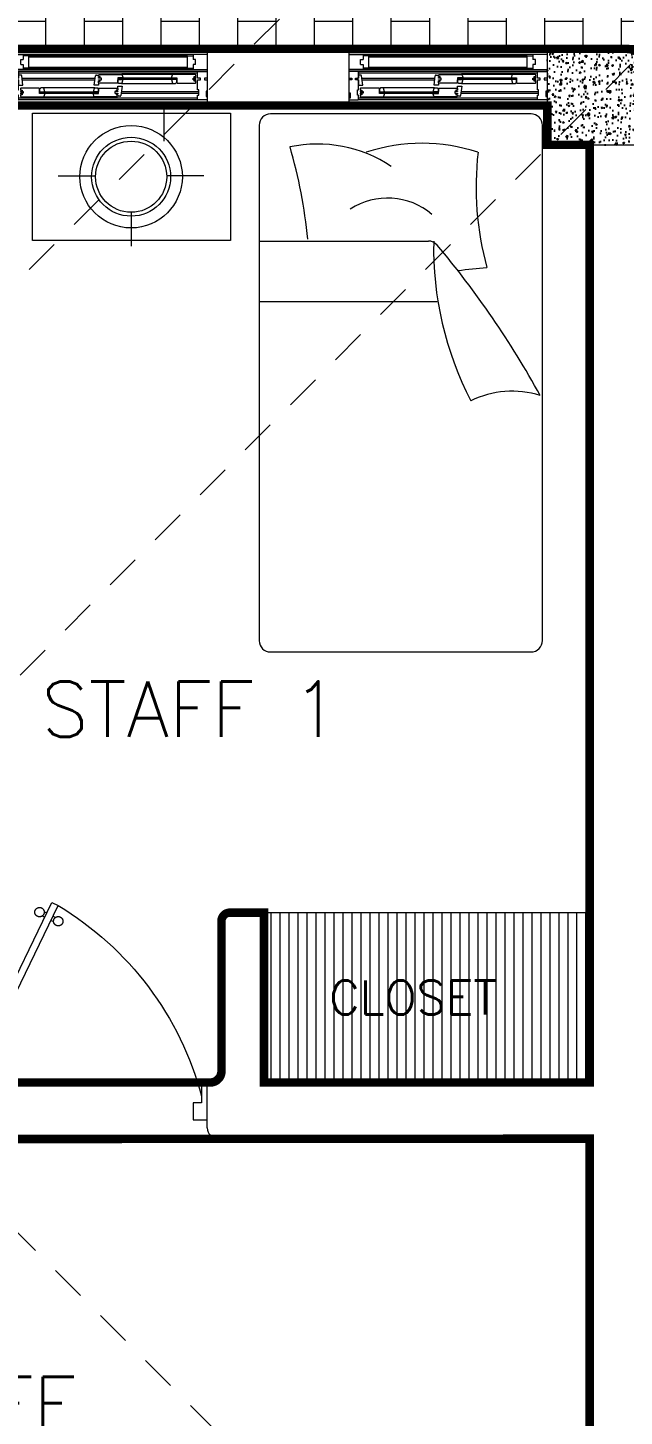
# Model space of a CAD drawing. Header units: metres. Extents: x 14 to 11050, y -346 to 476.
# Drawn here: x 125.183 to 127.289, y -213.86 to -208.957 of the extents above; entities that cross this region are included whole.
import ezdxf

# ---------------------------------------------------------------- set-up
doc = ezdxf.new("R2010")
doc.units = ezdxf.units.M
doc.linetypes.add('0', pattern=[0])
doc.linetypes.add('HIDDEN2', pattern=[0.1875, 0.125, -0.0625])
doc.layers.get('0').update_dxf_attribs({"color": 250, "linetype": '0', "lineweight": 20})
for name, color, linetype, lineweight in [('A-DOOR', 35, 'Continuous', 5), ('A-WALL', 250, 'Continuous', 20), ('baños', 140, 'Continuous', 0), ('closets', 253, 'Continuous', 0), ('Columnas', 7, 'Continuous', 18), ('cristales', 131, 'Continuous', 0), ('MOBILIARIOS', 252, 'Continuous', 0), ('textos', 7, 'Continuous', 0)]:
    doc.layers.add(name, color=color, linetype=linetype, lineweight=lineweight)
doc.layers.add('HATCH', color=8, linetype='Continuous')
doc.layers.add('hatch piso', color=253, linetype='Continuous', lineweight=0, transparency=0.7)
doc.layers.add('REVESTIMIENTO EXTERIOR', color=7, linetype='Continuous', lineweight=5, true_color=0xffdebd)
doc.layers.add('Techos 1', color=7, linetype='HIDDEN2', lineweight=9, true_color=0x42391a)
doc.styles.get("Standard").update_dxf_attribs({"font": 'arial.ttf', "height": 0.1875})

# ---------------------------------------------------------------- blocks, each defined once
blk = doc.blocks.new('P90')
at = {"layer": 'A-DOOR'}
for p, q in [((-0.0476, -0.8576), (0.6364, -0.5264)), ((0.5992, -0.5445), (0.5949, -0.5355)), ((0.6473, -0.5489), (0.6364, -0.5264)), ((-0.0368, -0.88), (0.6473, -0.5489)), ((0.5843, -0.5517), (0.58, -0.5427)), ((0.5952, -0.5741), (0.5995, -0.5831)), ((0.6101, -0.5669), (0.6144, -0.5759)), ((-0.0368, -0.88), (-0.0476, -0.8576))]:
    blk.add_line(p, q, dxfattribs=at)
for points in [[(-0.06, -0.02), (-0.06, -0.05), (-0.12, -0.05), (-0.12, 0), (0, 0), (0, -0.02)], [(-0.0668, -0.88), (-0.0668, -0.85), (-0.1268, -0.85), (-0.1268, -0.9), (-0.0068, -0.9), (-0.0068, -0.88)]]:
    blk.add_lwpolyline(points, close=True, dxfattribs=at)
blk.add_arc((-0.3259, -1.105), 1.1228, 31.0139, 75.0797, dxfattribs=at)
for points in [[(0.5812, -0.5096), (0.5857, -0.5096), (0.5933, -0.5141), (0.5977, -0.5218), (0.5977, -0.5306), (0.5933, -0.5383), (0.5856, -0.5427), (0.5767, -0.5427), (0.5691, -0.5383), (0.5647, -0.5306), (0.5647, -0.5217), (0.5691, -0.514), (0.5768, -0.5096), (0.5812, -0.5096)], [(0.6133, -0.5758), (0.6177, -0.5758), (0.6254, -0.5803), (0.6298, -0.5879), (0.6298, -0.5968), (0.6253, -0.6045), (0.6176, -0.6089), (0.6088, -0.6089), (0.6011, -0.6044), (0.5967, -0.5967), (0.5967, -0.5879), (0.6011, -0.5802), (0.6088, -0.5758), (0.6133, -0.5758)]]:
    blk.add_open_spline(points, degree=2, dxfattribs=at)
blk = doc.blocks.new('Fenton Bead')
at = {"color": 7}
blk.add_lwpolyline([(2.1, 12.5, -0.341999), (0.2, 11), (0, 10.7), (0, 1), (1, 0), (18, 0), (18, 0.5), (14.7, 12.9, 0.339454), (13.2, 14), (4.1, 14, 0.341999)], format="xyb", close=True, dxfattribs=at)
blk = doc.blocks.new('A$C6ca19f56')
at = {"layer": 'A-DOOR', "color": 7}
for p, q in [((0.7, 0.2), (0, 0.2)), ((0.0325, 0.12), (0, 0.12)), ((0, 0.12), (0, 0.097)), ((0.7, 0.12), (0, 0.12)), ((0.034, 0.1185), (0.0325, 0.12)), ((0.034, 0.097), (0.034, 0.1185)), ((0.034, 0.1185), (0.034, 0.097)), ((0.0417, 0.1075), (0.034, 0.1075)), ((0.049, 0.0715), (0.0447, 0.1047)), ((0.301, 0.0715), (0.3053, 0.1047)), ((0.3083, 0.1075), (0.316, 0.1075)), ((0.316, 0.1075), (0.3175, 0.109)), ((0.316, 0.102), (0.316, 0.1075)), ((0.322, 0.102), (0.316, 0.102)), ((0.316, 0.097), (0.316, 0.0993)), ((0.316, 0.0993), (0.322, 0.0993)), ((0.3175, 0.109), (0.3981, 0.109)), ((0.322, 0.0993), (0.322, 0.102)), ((0.3981, 0.109), (0.4, 0.1075)), ((0.5779, 0.109), (0.3981, 0.109)), ((0.4, 0.1075), (0.402, 0.0995)), ((0.402, 0.0985), (0.4015, 0.098)), ((0.402, 0.0995), (0.402, 0.0985)), ((0.576, 0.1075), (0.574, 0.0995)), ((0.574, 0.0995), (0.574, 0.0985)), ((0.574, 0.0985), (0.5745, 0.098)), ((0.5779, 0.109), (0.576, 0.1075)), ((0.6585, 0.109), (0.5779, 0.109)), ((0.654, 0.0993), (0.654, 0.102)), ((0.654, 0.102), (0.66, 0.102)), ((0.66, 0.0993), (0.654, 0.0993)), ((0.66, 0.1075), (0.6585, 0.109)), ((0.66, 0.102), (0.66, 0.1075)), ((0.66, 0.097), (0.66, 0.0993)), ((0.666, 0.1185), (0.6675, 0.12)), ((0.666, 0.097), (0.666, 0.1185)), ((0.6675, 0.12), (0.7, 0.12)), ((0.7, 0.12), (0.7, 0.097)), ((0, 0.097), (0.01, 0.097)), ((0.01, 0.091), (0, 0.091)), ((0, 0.091), (0, 0.0445)), ((0.01, 0.097), (0.01, 0.091)), ((0.024, 0.091), (0.024, 0.097)), ((0.024, 0.097), (0.034, 0.097)), ((0.034, 0.091), (0.024, 0.091)), ((0.03, 0.0365), (0.03, 0.0555)), ((0.03, 0.0555), (0.034, 0.0555)), ((0.034, 0.097), (0.0305, 0.097)), ((0.0305, 0.097), (0.0305, 0.091)), ((0.0305, 0.091), (0.034, 0.091)), ((0.034, 0.0555), (0.034, 0.091)), ((0.034, 0.091), (0.034, 0.0715)), ((0.034, 0.0715), (0.049, 0.0715)), ((0.0415, 0.061), (0.04, 0.0595)), ((0.04, 0.0595), (0.04, 0.0537)), ((0.04, 0.0537), (0.046, 0.0537)), ((0.046, 0.051), (0.04, 0.051)), ((0.04, 0.051), (0.04, 0.049)), ((0.1065, 0.061), (0.0415, 0.061)), ((0.046, 0.0537), (0.046, 0.051)), ((0.108, 0.0595), (0.1065, 0.061)), ((0.108, 0.042), (0.108, 0.0595)), ((0.3028, 0.062), (0.1212, 0.062)), ((0.316, 0.0715), (0.301, 0.0715)), ((0.326, 0.097), (0.316, 0.097)), ((0.316, 0.089), (0.316, 0.091)), ((0.316, 0.091), (0.326, 0.091)), ((0.322, 0.089), (0.316, 0.089)), ((0.316, 0.0805), (0.316, 0.0863)), ((0.316, 0.0863), (0.322, 0.0863)), ((0.3175, 0.079), (0.316, 0.0805)), ((0.316, 0.0805), (0.316, 0.0715)), ((0.316, 0.0595), (0.3175, 0.061)), ((0.316, 0.042), (0.316, 0.0595)), ((0.3825, 0.079), (0.3175, 0.079)), ((0.3175, 0.061), (0.3825, 0.061)), ((0.322, 0.0863), (0.322, 0.089)), ((0.326, 0.091), (0.326, 0.097)), ((0.384, 0.0537), (0.378, 0.0537)), ((0.378, 0.0537), (0.378, 0.051)), ((0.378, 0.051), (0.384, 0.051)), ((0.384, 0.0805), (0.3825, 0.079)), ((0.3825, 0.061), (0.384, 0.0595)), ((0.4015, 0.098), (0.384, 0.098)), ((0.384, 0.098), (0.384, 0.0805)), ((0.384, 0.095), (0.389, 0.095)), ((0.384, 0.095), (0.389, 0.095)), ((0.384, 0.0595), (0.384, 0.0685)), ((0.384, 0.0685), (0.399, 0.0685)), ((0.384, 0.0595), (0.384, 0.0537)), ((0.384, 0.051), (0.384, 0.049)), ((0.389, 0.097), (0.395, 0.093)), ((0.389, 0.093), (0.395, 0.097)), ((0.399, 0.0685), (0.3947, 0.0353)), ((0.3972, 0.078), (0.5788, 0.078)), ((0.5745, 0.098), (0.592, 0.098)), ((0.587, 0.097), (0.581, 0.093)), ((0.587, 0.093), (0.581, 0.097)), ((0.592, 0.095), (0.587, 0.095)), ((0.592, 0.095), (0.587, 0.095)), ((0.592, 0.098), (0.592, 0.0805)), ((0.592, 0.0805), (0.5935, 0.079)), ((0.5935, 0.079), (0.6585, 0.079)), ((0.65, 0.091), (0.65, 0.097)), ((0.65, 0.097), (0.66, 0.097)), ((0.66, 0.091), (0.65, 0.091)), ((0.654, 0.0863), (0.654, 0.089)), ((0.654, 0.089), (0.66, 0.089)), ((0.66, 0.0863), (0.654, 0.0863)), ((0.6585, 0.079), (0.66, 0.0805)), ((0.66, 0.089), (0.66, 0.091)), ((0.66, 0.0805), (0.66, 0.0863)), ((0.676, 0.097), (0.666, 0.097)), ((0.666, 0.0555), (0.666, 0.091)), ((0.666, 0.091), (0.676, 0.091)), ((0.67, 0.0555), (0.666, 0.0555)), ((0.67, 0.0365), (0.67, 0.0555)), ((0.676, 0.091), (0.676, 0.097)), ((0.7, 0.097), (0.69, 0.097)), ((0.69, 0.097), (0.69, 0.091)), ((0.69, 0.091), (0.7, 0.091)), ((0.7, 0.0505), (0.696, 0.0505)), ((0.696, 0.0505), (0.696, 0.0315)), ((0.7, 0.091), (0.7, 0.0505)), ((0, 0.0445), (0.004, 0.0445)), ((0.004, 0.0255), (0, 0.0255)), ((0, 0.0255), (0, 0.0215)), ((0, 0.0215), (0.0015, 0.02)), ((0.7, 0), (0, 0)), ((0.0015, 0.02), (0.0325, 0.02)), ((0.004, 0.0445), (0.004, 0.0255)), ((0.034, 0.0365), (0.03, 0.0365)), ((0.0325, 0.02), (0.034, 0.0215)), ((0.6675, 0.02), (0.0325, 0.02)), ((0.034, 0.0215), (0.034, 0.0365)), ((0.04, 0.049), (0.05, 0.049)), ((0.05, 0.043), (0.04, 0.043)), ((0.04, 0.043), (0.04, 0.0407)), ((0.04, 0.0407), (0.046, 0.0407)), ((0.046, 0.038), (0.04, 0.038)), ((0.04, 0.038), (0.04, 0.0325)), ((0.04, 0.0325), (0.0415, 0.031)), ((0.0415, 0.031), (0.1221, 0.031)), ((0.046, 0.0407), (0.046, 0.038)), ((0.05, 0.049), (0.05, 0.043)), ((0.108, 0.045), (0.113, 0.045)), ((0.108, 0.045), (0.113, 0.045)), ((0.1255, 0.042), (0.108, 0.042)), ((0.113, 0.043), (0.119, 0.047)), ((0.113, 0.047), (0.119, 0.043)), ((0.1221, 0.031), (0.124, 0.0325)), ((0.1221, 0.031), (0.3019, 0.031)), ((0.124, 0.0325), (0.126, 0.0405)), ((0.126, 0.0415), (0.1255, 0.042)), ((0.126, 0.0405), (0.126, 0.0415)), ((0.298, 0.0415), (0.2985, 0.042)), ((0.298, 0.0405), (0.298, 0.0415)), ((0.3, 0.0325), (0.298, 0.0405)), ((0.2985, 0.042), (0.316, 0.042)), ((0.3019, 0.031), (0.3, 0.0325)), ((0.3825, 0.031), (0.3019, 0.031)), ((0.311, 0.043), (0.305, 0.047)), ((0.311, 0.047), (0.305, 0.043)), ((0.316, 0.045), (0.311, 0.045)), ((0.316, 0.045), (0.311, 0.045)), ((0.384, 0.049), (0.374, 0.049)), ((0.374, 0.049), (0.374, 0.043)), ((0.374, 0.043), (0.384, 0.043)), ((0.384, 0.0407), (0.378, 0.0407)), ((0.378, 0.0407), (0.378, 0.038)), ((0.378, 0.038), (0.384, 0.038)), ((0.384, 0.0325), (0.3825, 0.031)), ((0.384, 0.043), (0.384, 0.0407)), ((0.384, 0.038), (0.384, 0.0325)), ((0.3917, 0.0325), (0.384, 0.0325)), ((0.666, 0.0215), (0.666, 0.0365)), ((0.666, 0.0365), (0.67, 0.0365)), ((0.6675, 0.02), (0.666, 0.0215)), ((0.6985, 0.02), (0.6675, 0.02)), ((0.696, 0.0315), (0.7, 0.0315)), ((0.7, 0.0215), (0.6985, 0.02)), ((0.7, 0.0315), (0.7, 0.0215))]:
    blk.add_line(p, q, dxfattribs=at)
at = {"layer": 'A-DOOR', "extrusion": (0, 0, -1)}
for p, q in [((0.7, 0.18), (0, 0.18)), ((0.0413, 0.1622), (0.05, 0.1622)), ((0.0413, 0.1448), (0.0413, 0.1622)), ((0.6587, 0.1622), (0.65, 0.1622)), ((0.6587, 0.1448), (0.6587, 0.1622)), ((0, 0.127), (0.7, 0.127)), ((0.0413, 0.1448), (0.05, 0.1448)), ((0.6587, 0.1448), (0.65, 0.1448))]:
    blk.add_line(p, q, dxfattribs=at)
at = {"layer": 'A-DOOR'}
for p, q in [((0.07, 0.175), (0.05, 0.175)), ((0.07, 0.132), (0.07, 0.175)), ((0.63, 0.1711), (0.07, 0.1711)), ((0.07, 0.1359), (0.07, 0.1711)), ((0.63, 0.132), (0.63, 0.175)), ((0.63, 0.175), (0.65, 0.175)), ((0.63, 0.1359), (0.63, 0.1711)), ((0.07, 0.132), (0.05, 0.132)), ((0.07, 0.1359), (0.63, 0.1359)), ((0.63, 0.132), (0.65, 0.132))]:
    blk.add_line(p, q, dxfattribs=at)
at = {"layer": 'A-DOOR', "color": 9, "true_color": 0xc7c8ca}
for p, q in [((0.63, 0.175), (0.07, 0.175)), ((0.05, 0.132), (0.63, 0.132))]:
    blk.add_line(p, q, dxfattribs=at)
at = {"layer": 'A-DOOR', "color": 8}
for p, q in [((0.666, 0.114), (0.034, 0.114)), ((0.0457, 0.097), (0.3043, 0.097)), ((0.0465, 0.091), (0.3035, 0.091)), ((0.666, 0.026), (0.034, 0.026)), ((0.3957, 0.043), (0.67, 0.043)), ((0.3965, 0.049), (0.67, 0.049))]:
    blk.add_line(p, q, dxfattribs=at)
at = {"layer": 'A-DOOR', "extrusion": (0, 0, -1)}
for points in [[(0, 0.18), (-0.05, 0.18), (-0.05, 0.1622)], [(-0.7, 0.18), (-0.65, 0.18), (-0.65, 0.1622)], [(-0.05, 0.1448), (-0.05, 0.127), (0, 0.127)], [(-0.65, 0.1448), (-0.65, 0.127), (-0.7, 0.127)]]:
    blk.add_lwpolyline(points, dxfattribs=at)
at = {"layer": 'A-DOOR', "color": 7}
for points in [[(0.384, 0.095), (0.389, 0.095), (0.389, 0.095), (0.384, 0.095)], [(0.587, 0.093), (0.389, 0.093), (0.389, 0.097), (0.587, 0.097)], [(0.587, 0.097), (0.389, 0.097), (0.389, 0.093), (0.587, 0.093)], [(0.389, 0.097), (0.395, 0.097), (0.395, 0.093), (0.389, 0.093)], [(0.4015, 0.098), (0.3895, 0.098), (0.3895, 0.097), (0.4015, 0.097)], [(0.4015, 0.093), (0.3895, 0.093), (0.3895, 0.092), (0.4015, 0.092)], [(0.395, 0.097), (0.4, 0.097), (0.4, 0.093), (0.395, 0.093)], [(0.5745, 0.098), (0.5865, 0.098), (0.5865, 0.097), (0.5745, 0.097)], [(0.5745, 0.093), (0.5865, 0.093), (0.5865, 0.092), (0.5745, 0.092)], [(0.581, 0.097), (0.576, 0.097), (0.576, 0.093), (0.581, 0.093)], [(0.587, 0.097), (0.581, 0.097), (0.581, 0.093), (0.587, 0.093)], [(0.592, 0.095), (0.587, 0.095), (0.587, 0.095), (0.592, 0.095)], [(0.108, 0.045), (0.113, 0.045), (0.113, 0.045), (0.108, 0.045)], [(0.113, 0.043), (0.119, 0.043), (0.119, 0.047), (0.113, 0.047)], [(0.113, 0.047), (0.311, 0.047), (0.311, 0.043), (0.113, 0.043)], [(0.113, 0.043), (0.311, 0.043), (0.311, 0.047), (0.113, 0.047)], [(0.1255, 0.047), (0.1135, 0.047), (0.1135, 0.048), (0.1255, 0.048)], [(0.1255, 0.042), (0.1135, 0.042), (0.1135, 0.043), (0.1255, 0.043)], [(0.119, 0.043), (0.124, 0.043), (0.124, 0.047), (0.119, 0.047)], [(0.2985, 0.047), (0.3105, 0.047), (0.3105, 0.048), (0.2985, 0.048)], [(0.2985, 0.042), (0.3105, 0.042), (0.3105, 0.043), (0.2985, 0.043)], [(0.305, 0.043), (0.3, 0.043), (0.3, 0.047), (0.305, 0.047)], [(0.311, 0.043), (0.305, 0.043), (0.305, 0.047), (0.311, 0.047)], [(0.316, 0.045), (0.311, 0.045), (0.311, 0.045), (0.316, 0.045)]]:
    blk.add_lwpolyline(points, close=True, dxfattribs=at)
for centre, start, end in [((0.0417, 0.1045), 4.2891, 90.0015), ((0.3083, 0.1045), 89.9985, 175.7109), ((0.3917, 0.0355), 269.9985, 355.7109)]:
    blk.add_arc(centre, 0.003, start, end, dxfattribs=at)
at = {"layer": 'cristales', "const_width": 0.004}
for points in [[(0.576, 0.095), (0.4, 0.095)], [(0.124, 0.045), (0.3, 0.045)]]:
    blk.add_lwpolyline(points, dxfattribs=at)
at = {"layer": 'A-DOOR', "color": 7, "yscale": 0.001000000023175567, "zscale": 0.001000000023175567}
for p, xscale in [((0.108, 0.048), 0.001000000023175567), ((0.316, 0.048), -0.001000000023175567)]:
    blk.add_blockref('Fenton Bead', p, dxfattribs=dict(at, xscale=xscale))
at = {"layer": 'A-DOOR', "color": 7, "yscale": 0.001000000023175567, "zscale": 0.001000000023175567, "rotation": 180}
for p, xscale in [((0.384, 0.092), -0.001000000023175567), ((0.592, 0.092), 0.001000000023175567)]:
    blk.add_blockref('Fenton Bead', p, dxfattribs=dict(at, xscale=xscale))
blk = doc.blocks.new('PL BASE 1N NASAS 09')
at = {"layer": 'closets', "transparency": 33554687}
h = blk.add_hatch(dxfattribs=at)
h.set_pattern_fill('LINE', color=256, scale=0.01, angle=90)
h.set_pattern_definition([(90, (-221.61947, 143.81628), (-0.03175, 2e-18), [])])
h.paths.add_polyline_path([(-115.7811, -51.8997), (-114.6315, -51.8997), (-114.6315, -52.4997), (-115.7811, -52.4997)])
at = {"layer": 'HATCH'}
h = blk.add_hatch(dxfattribs=at)
h.set_pattern_fill('AR-CONC', color=256, scale=0.00032)
h.paths.add_polyline_path([(-114.7811, -49.1888), (-114.4311, -49.1888), (-114.4311, -48.8388), (-114.7811, -48.8388)])
at = {"layer": 'A-WALL'}
for p, q in [((-115.9811, -48.8497), (-115.9811, -49.0497)), ((-115.4811, -48.8497), (-115.4811, -49.0497)), ((-114.7811, -48.8497), (-114.7811, -49.0497)), ((-115.4811, -49.0497), (-115.9811, -49.0497)), ((-114.7811, -49.0497), (-115.4811, -49.0497)), ((-114.6311, -52.4997), (-114.6311, -49.1888)), ((-115.7811, -51.8997), (-115.8911, -51.8997)), ((-115.7811, -52.4997), (-115.7811, -51.8997)), ((-115.9311, -52.4597), (-115.9311, -51.9397)), ((-115.9811, -52.4997), (-115.9711, -52.4997)), ((-115.9811, -52.6597), (-115.9811, -52.4997)), ((-115.7811, -52.4997), (-114.6311, -52.4997))]:
    blk.add_line(p, q, dxfattribs=at)
blk.add_lwpolyline([(-115.4811, -48.8497), (-115.9811, -48.8497)], dxfattribs=at)
blk.add_lwpolyline([(-115.9416, -52.6997), (-114.6711, -52.6997, -0.414086), (-114.6311, -52.7397), (-114.6306, -53.8597, 0.414086), (-114.5906, -53.8997), (-114.4705, -53.8997, 0.415429), (-114.4305, -53.8596), (-114.4311, -53.7197, 0)], format="xyb", dxfattribs=at)
for centre, start, end in [((-115.8911, -51.9397), 90, 180), ((-115.9711, -52.4597), 270, 360), ((-115.9411, -52.6597), 180, 270)]:
    blk.add_arc(centre, 0.04, start, end, dxfattribs=at)
at = {"layer": 'closets', "transparency": 33554687}
blk.add_line((-115.7811, -51.8997), (-114.6311, -51.8997), dxfattribs=at)
at = {"layer": 'Columnas'}
blk.add_lwpolyline([(-114.7811, -49.1888), (-114.4311, -49.1888), (-114.4311, -48.8388), (-114.7811, -48.8388)], close=True, dxfattribs=at)
at = {"layer": 'Techos 1'}
for p, q in [((-114.9311, -47.9497), (-118.0811, -51.0997)), ((-113.5311, -47.9497), (-117.6311, -52.0497)), ((-117.6311, -52.0497), (-113.5311, -56.1497))]:
    blk.add_line(p, q, dxfattribs=at)
at = {"color": 1}
for p in [(-116.6811, -49.0497), (-115.4811, -49.0497)]:
    blk.add_blockref('A$C6ca19f56', p, dxfattribs=at)
at = {"layer": 'A-DOOR', "xscale": -1, "rotation": 270}
blk.add_blockref('P90', (-115.9811, -52.5114), dxfattribs=at)
at = {"layer": 'baños', "linetype": 'Continuous'}
for tag, p in [('MODELNUMBER', (-121.6562, -54.8273)), ('TRADENAME', (-121.6562, -54.8273)), ('PRODUCT', (-121.6562, -54.8274)), ('MATERIAL', (-121.6562, -54.8274))]:
    blk.add_attdef(tag, p, '', height=0.0000254, rotation=359.9999, dxfattribs=at)
at = {"layer": 'textos'}
for s, insert, char_height, width, attachment_point in [('{\\Fromans|c0; STAFF 1}', (-116.7008, -51.2785), 0.195, 3.404877, 7), ('\\pxqc;{\\Fromans|c0;\\H0.8x;CLOSET\\H1.25x; }', (-113.5584, -52.2599), 0.15, 3.392974, 9), ('{\\Fromans|c0;STAFF \\PAREA}', (-117.1966, -54.0596), 0.195, 3.422974, 7)]:
    blk.add_mtext(s, dxfattribs=dict(at, insert=insert, char_height=char_height, width=width, attachment_point=attachment_point))
blk = doc.blocks.new('SBED BL22')
at = {"layer": 'MOBILIARIOS'}
for p, q in [((0.0024, -0.4088), (0.5977, -0.4088)), ((0.0024, -0.622), (0.6287, -0.622))]:
    blk.add_line(p, q, dxfattribs=at)
blk.add_lwpolyline([(1, -1.82), (1, 0, 0.414214), (0.96, 0.04), (0.04, 0.04, 0.414214), (0, 0), (0, -1.82, 0.414214), (0.04, -1.86), (0.96, -1.86, 0.414214)], format="xyb", close=True, dxfattribs=at)
for centre, radius, start, end in [((0.206, -0.5325), 0.4662, 56.115, 102.0188), ((-1.5957, -0.5731), 1.7755, 5.5112, 16.2393), ((0.5755, -0.6929), 0.6292, 71.7279, 108.2721), ((1.8554, -0.2171), 1.0894, 173.5834, 195.2056), ((0.4533, -0.4985), 0.2414, 49.5381, 122.9919), ((0.5977, -0.4488), 0.04, 40.117, 90), ((1.7867, -0.4334), 1.1707, 178.7966, 207.447), ((-1.8433, -2.5056), 3.232, 28.6854, 40.117), ((1.0264, -3.0153), 2.5222, 95.0578, 97.3886), ((0.8936, -1.272), 0.3327, 72.799, 116.0068)]:
    blk.add_arc(centre, radius, start, end, dxfattribs=at)
blk = doc.blocks.new('PL MUEBLES 1N NASAS 09')
at = {"layer": 'hatch piso'}
h = blk.add_hatch(dxfattribs=at)
h.set_pattern_fill('AR-BRSTD', color=256, scale=0.002, angle=-90)
h.set_pattern_definition([(270, (-8.74588, 232.01007), (0.1354836, -2e-17), []), (0, (-8.74588, 232.01007), (0.1354836, 0.2032), [0.1354836, -0.1354836])])
edge = h.paths.add_edge_path()
edge.add_line((62.3305, 47.2036), (63.1905, 47.2036))
edge.add_arc((63.1905, 47.2436), 0.04, 270, 360)
edge.add_line((63.2305, 47.2436), (63.2305, 48.4136))
edge.add_arc((63.189, 48.413), 0.0415, 0.8553, 101.8251)
edge.add_line((63.1805, 48.4536), (54.5805, 48.4536))
edge.add_line((54.5805, 48.4536), (54.5805, 46.9536))
edge.add_line((54.5805, 46.9536), (55.7774, 46.9536))
edge.add_arc((55.8749, 47.0236), 0.12, 180, 215.6853, ccw=False)
edge.add_line((55.7549, 47.0236), (55.7549, 47.1336))
edge.add_arc((55.8749, 47.1336), 0.12, 89.7148, 179.9994, ccw=False)
edge.add_line((55.8755, 47.2536), (55.9865, 47.2536))
edge.add_arc((55.9849, 47.1336), 0.12, 0, 89.2136, ccw=False)
edge.add_line((56.1049, 47.1336), (56.1049, 47.0236))
edge.add_arc((55.9849, 47.0236), 0.12, -35.6853, 0, ccw=False)
edge.add_line((56.0823, 46.9536), (58.9774, 46.9536))
edge.add_arc((59.0749, 47.0236), 0.12, 180, 215.6853, ccw=False)
edge.add_line((58.9549, 47.0236), (58.9549, 47.1336))
edge.add_arc((59.0749, 47.1336), 0.12, 90, 180, ccw=False)
edge.add_line((59.0749, 47.2536), (59.1849, 47.2536))
edge.add_arc((59.1857, 47.1344), 0.1191, 3.2354, 90.3875, ccw=False)
edge.add_line((59.3046, 47.1412), (59.3049, 47.0236))
edge.add_arc((59.1849, 47.0236), 0.12, 270.357, 360, ccw=False)
edge.add_line((59.1856, 46.9036), (59.0749, 46.9036))
edge.add_arc((59.0749, 47.0236), 0.12, 248.2844, 270, ccw=False)
edge.add_line((59.0305, 46.9121), (59.0305, 45.0351))
edge.add_arc((59.0755, 44.9239), 0.12, 90, 112.0243, ccw=False)
edge.add_line((59.0755, 45.0439), (59.1855, 45.0439))
edge.add_arc((59.1855, 44.9239), 0.12, -0.017, 90.017, ccw=False)
edge.add_line((59.3055, 44.9239), (59.3055, 44.8084))
edge.add_arc((59.1854, 44.8141), 0.1202, 270.0384, 357.2745, ccw=False)
edge.add_line((59.1855, 44.6939), (59.0755, 44.6939))
edge.add_arc((59.0755, 44.8139), 0.12, 247.9757, 270, ccw=False)
edge.add_line((59.0305, 44.7026), (59.0305, 41.2351))
edge.add_arc((59.0755, 41.1239), 0.12, 90, 112.0243, ccw=False)
edge.add_line((59.0755, 41.2439), (59.1855, 41.2439))
edge.add_arc((59.1855, 41.1239), 0.12, 0, 90, ccw=False)
edge.add_line((59.3055, 41.1239), (59.3055, 41.0139))
edge.add_arc((59.1855, 41.0139), 0.12, 270, 360, ccw=False)
edge.add_line((59.1855, 40.8939), (59.0755, 40.8939))
edge.add_arc((59.0755, 41.0139), 0.12, 180, 270, ccw=False)
edge.add_line((58.9555, 41.0139), (58.9555, 41.1239))
edge.add_arc((59.0755, 41.1239), 0.12, 165.6898, 180, ccw=False)
edge.add_line((58.9592, 41.1535), (56.0988, 41.1535))
edge.add_arc((55.9819, 41.1132), 0.1236, -2.1503, 19.0559, ccw=False)
edge.add_line((56.1055, 41.1085), (56.1055, 41.004))
edge.add_arc((55.9855, 41.004), 0.12, 270, 360, ccw=False)
edge.add_line((55.9855, 40.884), (55.8755, 40.884))
edge.add_arc((55.8755, 41.004), 0.12, 180, 270, ccw=False)
edge.add_line((55.7555, 41.004), (55.7555, 41.114))
edge.add_arc((55.8755, 41.114), 0.12, 160.7818, 180, ccw=False)
edge.add_line((55.7622, 41.1535), (50.4939, 41.1535))
edge.add_arc((50.3827, 41.1085), 0.12, 0, 22.0243, ccw=False)
edge.add_line((50.5027, 41.1085), (50.5027, 40.9985))
edge.add_arc((50.3827, 40.9985), 0.12, 270, 360, ccw=False)
edge.add_line((50.3827, 40.8785), (50.2727, 40.8785))
edge.add_arc((50.2727, 40.9985), 0.12, 180, 270, ccw=False)
edge.add_line((50.1527, 40.9985), (50.1527, 41.1085))
edge.add_arc((50.2727, 41.1085), 0.12, 157.9757, 180, ccw=False)
edge.add_line((50.1614, 41.1535), (46.4305, 41.1535))
edge.add_line((46.4305, 41.1535), (46.4305, 40.9535))
edge.add_line((46.4305, 40.9535), (44.3305, 40.9535))
edge.add_line((44.3305, 40.9535), (44.3305, 39.3936))
edge.add_arc((44.3705, 39.3936), 0.04, 180, 270)
edge.add_line((44.3705, 39.3536), (47.8305, 39.3536))
edge.add_line((47.8305, 39.3536), (47.8305, 38.9536))
edge.add_line((47.8305, 38.9536), (62.3305, 38.9536))
edge.add_line((62.3305, 38.9536), (62.3305, 47.2036))
at = {"layer": 'MOBILIARIOS'}
for p, q in [((46.1285, 39.0276), (46.1285, 39.1476)), ((45.7542, 38.9057), (45.886, 38.9057)), ((46.137, 38.9059), (46.2688, 38.9059)), ((46.0127, 38.6565), (46.0127, 38.7765))]:
    blk.add_line(p, q, dxfattribs=at)
blk.add_lwpolyline([(46.3627, 39.1271), (46.3627, 38.6771), (45.6627, 38.6769), (45.6627, 39.1269)], close=True, dxfattribs=at)
for radius in [0.1809, 0.1394, 0.1256]:
    blk.add_circle((46.0115, 38.9021), radius, dxfattribs=at)
at = {"layer": 'baños'}
blk.add_blockref('PL BASE 1N NASAS 09', (162.2615, 88.2033), dxfattribs=at)
at = {"layer": 'MOBILIARIOS', "rotation": 0.002501887292318641}
blk.add_blockref('SBED BL22', (46.4636, 39.0838), dxfattribs=at)

msp = doc.modelspace()

# ---------------------------------------------------------------- linework, layer by layer
at = {"layer": 'REVESTIMIENTO EXTERIOR', "const_width": 0.03}
for points in [[(125.9271, -207.4312), (125.8971, -207.4312), (123.9071, -207.4312, 0.414214), (123.8671, -207.4712), (123.8671, -208.9912, 0.414214), (123.9071, -209.0312), (127.2971, -209.0312, -0.414214), (127.3671, -209.1012), (127.3671, -209.4312), (129.8971, -209.4312), (141.7971, -209.4312, 0.414214), (141.8671, -209.3612), (141.8669, -201.2159, -0.428031), (141.9003, -201.181), (142.7271, -201.1812, 0.414214), (142.7671, -201.1412), (142.7671, -199.9712, 0.414214), (142.7271, -199.9312), (141.6471, -199.9312), (135.9166, -199.9312), (135.9171, -199.3312), (134.1171, -199.3312)], [(125.8671, -212.1112), (125.8671, -212.6412, -0.414214), (125.8271, -212.6812), (124.9071, -212.6812, -0.414214), (124.8671, -212.6412), (124.8671, -209.2712, -0.414214), (124.9071, -209.2312), (127.0177, -209.2312), (127.0177, -209.3702), (127.1671, -209.3702), (127.1671, -212.0812), (127.1671, -212.6812), (126.0171, -212.6812), (126.0171, -212.0812), (125.8971, -212.0812, 0.414214), (125.8671, -212.1112)], [(124.7171, -212.8807), (127.1671, -212.8796), (127.1671, -215.0702), (127.0171, -215.0702), (127.0171, -215.2319), (120.8671, -215.2319), (120.8671, -212.9212, -0.413872), (120.9071, -212.8812)]]:
    msp.add_lwpolyline(points, format="xyb", dxfattribs=at)

# ---------------------------------------------------------------- block references
msp.add_blockref('PL MUEBLES 1N NASAS 09', (79.5366, -248.3847))

doc.saveas('drawing.dxf')
